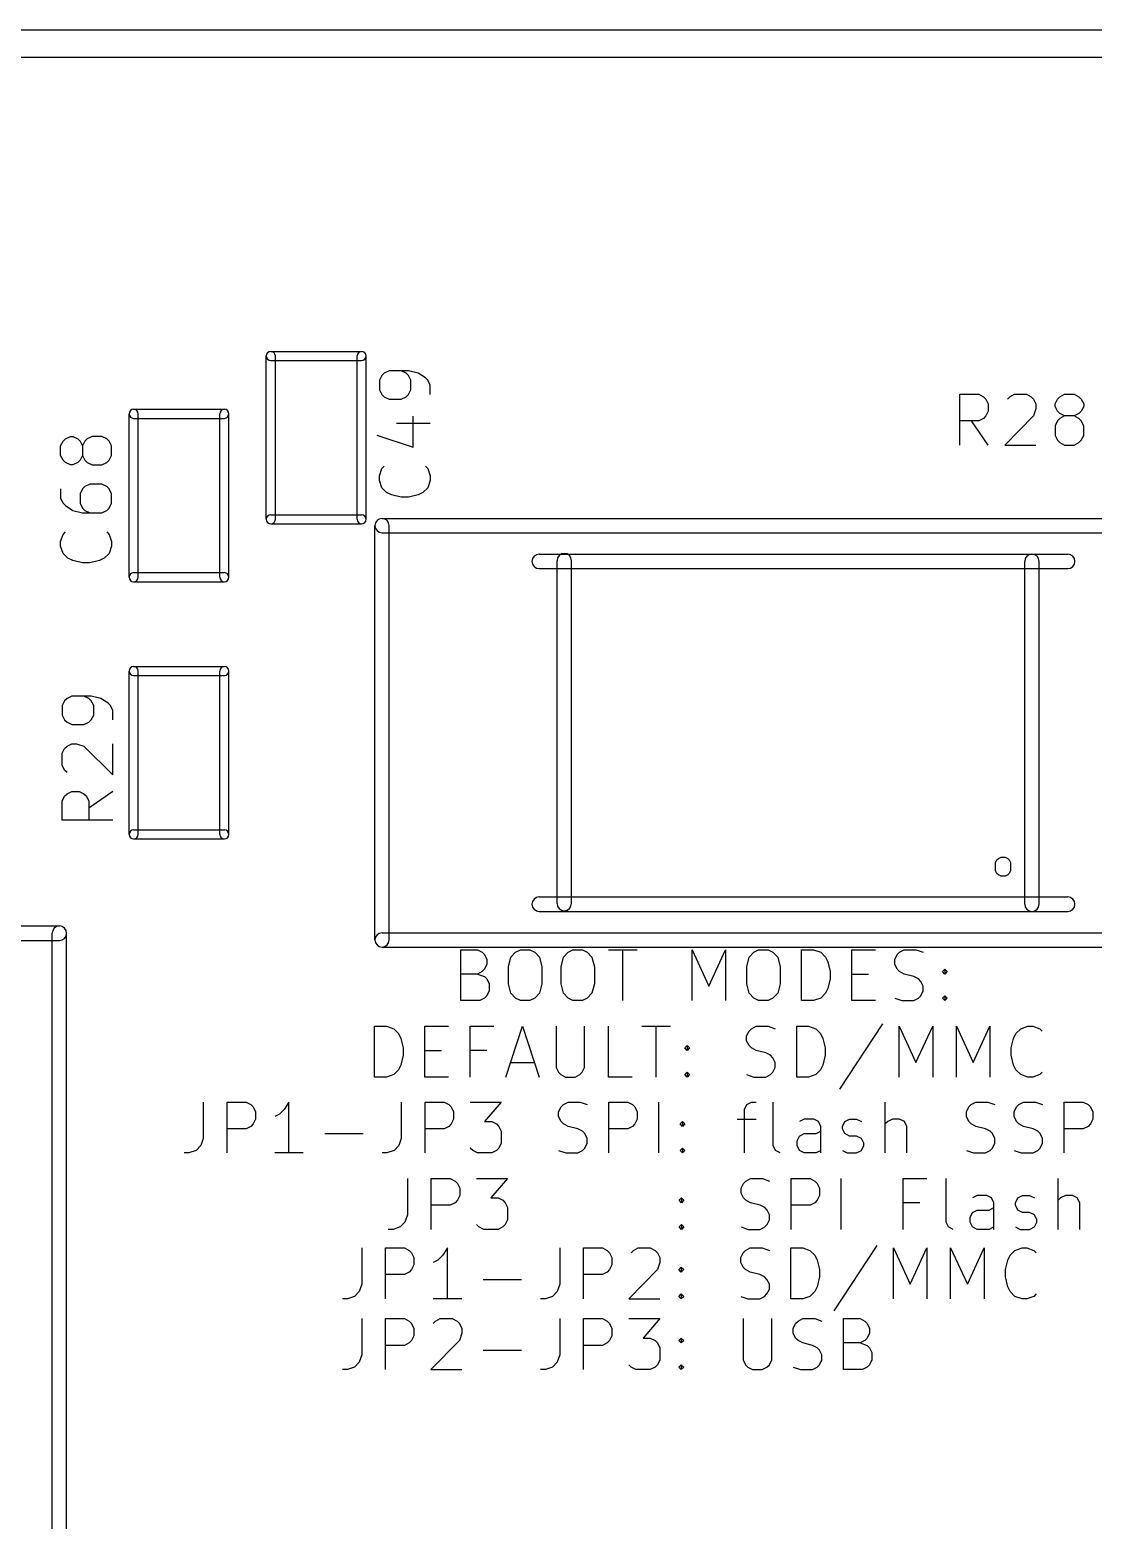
# Model space of a CAD drawing. Extents: x 32880 to 68030, y 23813 to 49782.
# Drawn here: x 57387 to 63246, y 41573 to 49782 of the extents above; entities that cross this region are included whole.
import ezdxf

# ---------------------------------------------------------------- set-up
doc = ezdxf.new("R2010")
doc.units = 0
doc.layers.add('BLACK', color=1, linetype='CONTINUOUS')

msp = doc.modelspace()

# ---------------------------------------------------------------- linework, layer by layer
at = {"layer": 'BLACK'}
for p, q in [((34455, 49782), (66455, 49782)), ((34455, 49632), (66455, 49632)), ((58690, 47086), (58690, 47986)), ((58715, 48011), (59215, 48011)), ((58715, 47961), (59215, 47961)), ((58740, 47086), (58740, 47986)), ((59190, 47086), (59190, 47986)), ((59240, 47086), (59240, 47986)), ((59327, 47878), (59313, 47852)), ((59340, 47891), (59327, 47878)), ((59367, 47904), (59340, 47891)), ((59473, 47904), (59367, 47904)), ((59460, 47891), (59433, 47904)), ((59473, 47878), (59460, 47891)), ((59527, 47891), (59473, 47904)), ((59487, 47852), (59473, 47878)), ((59567, 47865), (59527, 47891)), ((59580, 47852), (59567, 47865)), ((59313, 47852), (59313, 47799)), ((59313, 47799), (59327, 47773)), ((59473, 47773), (59487, 47799)), ((59487, 47799), (59487, 47852)), ((59593, 47825), (59580, 47852)), ((59593, 47773), (59593, 47825)), ((59327, 47773), (59340, 47760)), ((59340, 47760), (59367, 47747)), ((59367, 47747), (59433, 47747)), ((59433, 47747), (59460, 47760)), ((59460, 47760), (59473, 47773)), ((62511, 47495), (62511, 47775)), ((62511, 47775), (62616, 47775)), ((62616, 47775), (62642, 47761)), ((62642, 47761), (62655, 47748)), ((62655, 47748), (62668, 47721)), ((62668, 47721), (62668, 47681)), ((62774, 47748), (62787, 47761)), ((62787, 47761), (62813, 47775)), ((62813, 47775), (62879, 47775)), ((62879, 47775), (62905, 47761)), ((62905, 47761), (62918, 47748)), ((62918, 47748), (62931, 47721)), ((62931, 47695), (62918, 47655)), ((62931, 47721), (62931, 47695)), ((63037, 47721), (63050, 47748)), ((63037, 47708), (63037, 47721)), ((63050, 47681), (63037, 47708)), ((63050, 47748), (63063, 47761)), ((63063, 47761), (63089, 47775)), ((63089, 47775), (63142, 47775)), ((63142, 47775), (63168, 47761)), ((63168, 47761), (63181, 47748)), ((63181, 47748), (63194, 47721)), ((63194, 47708), (63181, 47681)), ((63194, 47721), (63194, 47708)), ((57934, 46767), (57934, 47667)), ((57959, 47692), (58459, 47692)), ((57959, 47642), (58459, 47642)), ((57984, 46767), (57984, 47667)), ((58434, 46767), (58434, 47667)), ((58484, 46767), (58484, 47667)), ((59407, 47615), (59593, 47615)), ((59500, 47484), (59500, 47654)), ((62616, 47628), (62511, 47628)), ((62668, 47495), (62576, 47628)), ((62642, 47641), (62616, 47628)), ((62655, 47655), (62642, 47641)), ((62668, 47681), (62655, 47655)), ((62918, 47655), (62760, 47495)), ((63050, 47628), (63037, 47601)), ((63063, 47668), (63050, 47681)), ((63063, 47641), (63050, 47628)), ((63089, 47655), (63063, 47668)), ((63089, 47655), (63063, 47641)), ((63142, 47655), (63089, 47655)), ((63168, 47668), (63142, 47655)), ((63168, 47641), (63142, 47655)), ((63181, 47681), (63168, 47668)), ((63181, 47628), (63168, 47641)), ((63194, 47601), (63181, 47628)), ((57584, 47529), (57611, 47542)), ((57611, 47542), (57624, 47542)), ((57624, 47542), (57651, 47529)), ((57731, 47542), (57704, 47529)), ((57784, 47542), (57731, 47542)), ((57811, 47529), (57784, 47542)), ((59300, 47549), (59500, 47484)), ((63037, 47601), (63037, 47548)), ((63037, 47548), (63050, 47521)), ((63181, 47521), (63194, 47548)), ((63194, 47548), (63194, 47601)), ((57557, 47490), (57571, 47516)), ((57557, 47437), (57557, 47490)), ((57571, 47516), (57584, 47529)), ((57651, 47529), (57664, 47516)), ((57664, 47516), (57677, 47490)), ((57691, 47516), (57677, 47490)), ((57677, 47490), (57677, 47437)), ((57704, 47529), (57691, 47516)), ((57824, 47516), (57811, 47529)), ((57837, 47490), (57824, 47516)), ((57837, 47437), (57837, 47490)), ((62760, 47495), (62931, 47495)), ((63050, 47521), (63063, 47508)), ((63063, 47508), (63089, 47495)), ((63089, 47495), (63142, 47495)), ((63142, 47495), (63168, 47508)), ((63168, 47508), (63181, 47521)), ((57571, 47411), (57557, 47437)), ((57584, 47398), (57571, 47411)), ((57611, 47385), (57584, 47398)), ((57624, 47385), (57611, 47385)), ((57651, 47398), (57624, 47385)), ((57664, 47411), (57651, 47398)), ((57677, 47437), (57664, 47411)), ((57677, 47437), (57691, 47411)), ((57691, 47411), (57704, 47398)), ((57704, 47398), (57731, 47385)), ((57731, 47385), (57784, 47385)), ((57784, 47385), (57811, 47398)), ((57811, 47398), (57824, 47411)), ((57824, 47411), (57837, 47437)), ((59327, 47365), (59340, 47378)), ((59567, 47378), (59580, 47365)), ((59313, 47326), (59327, 47365)), ((59313, 47300), (59313, 47326)), ((59327, 47260), (59313, 47300)), ((59580, 47365), (59593, 47326)), ((59593, 47300), (59580, 47260)), ((59593, 47326), (59593, 47300)), ((57557, 47253), (57557, 47200)), ((57677, 47253), (57664, 47227)), ((57664, 47227), (57664, 47174)), ((57691, 47266), (57677, 47253)), ((57717, 47279), (57691, 47266)), ((57784, 47279), (57717, 47279)), ((57811, 47266), (57784, 47279)), ((57824, 47253), (57811, 47266)), ((57837, 47227), (57824, 47253)), ((57837, 47174), (57837, 47227)), ((59353, 47234), (59327, 47260)), ((59380, 47221), (59353, 47234)), ((59433, 47208), (59380, 47221)), ((59473, 47208), (59433, 47208)), ((59527, 47221), (59473, 47208)), ((59553, 47234), (59527, 47221)), ((59580, 47260), (59553, 47234)), ((57557, 47200), (57571, 47174)), ((57571, 47174), (57584, 47161)), ((57584, 47161), (57624, 47135)), ((57624, 47135), (57677, 47122)), ((57664, 47174), (57677, 47148)), ((57677, 47148), (57691, 47135)), ((57677, 47122), (57784, 47122)), ((57691, 47135), (57717, 47122)), ((57784, 47122), (57811, 47135)), ((57811, 47135), (57824, 47148)), ((57824, 47148), (57837, 47174)), ((58715, 47111), (59215, 47111)), ((58715, 47061), (59215, 47061)), ((59289, 44769), (59289, 47051)), ((59328, 47090), (63972, 47090)), ((59367, 44769), (59367, 47051)), ((57557, 46964), (57571, 47003)), ((57557, 46938), (57557, 46964)), ((57571, 47003), (57584, 47016)), ((57811, 47016), (57824, 47003)), ((57824, 47003), (57837, 46964)), ((57837, 46964), (57837, 46938)), ((59328, 47012), (63972, 47012)), ((57571, 46898), (57557, 46938)), ((57597, 46872), (57571, 46898)), ((57824, 46898), (57797, 46872)), ((57837, 46938), (57824, 46898)), ((60194, 46894), (63106, 46894)), ((57624, 46859), (57597, 46872)), ((57677, 46846), (57624, 46859)), ((57717, 46846), (57677, 46846)), ((57771, 46859), (57717, 46846)), ((57797, 46872), (57771, 46859)), ((57959, 46792), (58459, 46792)), ((60194, 46814), (63106, 46814)), ((60292, 44970), (60292, 46858)), ((60372, 44970), (60372, 46858)), ((62869, 44966), (62869, 46854)), ((62949, 44966), (62949, 46854)), ((57959, 46742), (58459, 46742)), ((57934, 45350), (57934, 46250)), ((57959, 46275), (58459, 46275)), ((57959, 46225), (58459, 46225)), ((57984, 45350), (57984, 46250)), ((58434, 45350), (58434, 46250)), ((58484, 45350), (58484, 46250)), ((57579, 46086), (57565, 46060)), ((57565, 46060), (57565, 46007)), ((57592, 46099), (57579, 46086)), ((57619, 46112), (57592, 46099)), ((57725, 46112), (57619, 46112)), ((57712, 46099), (57685, 46112)), ((57725, 46086), (57712, 46099)), ((57779, 46099), (57725, 46112)), ((57739, 46060), (57725, 46086)), ((57739, 46007), (57739, 46060)), ((57819, 46073), (57779, 46099)), ((57832, 46060), (57819, 46073)), ((57845, 46033), (57832, 46060)), ((57565, 46007), (57579, 45981)), ((57579, 45981), (57592, 45968)), ((57712, 45968), (57725, 45981)), ((57725, 45981), (57739, 46007)), ((57845, 45981), (57845, 46033)), ((57592, 45968), (57619, 45955)), ((57619, 45955), (57685, 45955)), ((57685, 45955), (57712, 45968)), ((57565, 45797), (57579, 45823)), ((57579, 45823), (57592, 45836)), ((57592, 45836), (57619, 45849)), ((57619, 45849), (57645, 45849)), ((57645, 45849), (57685, 45836)), ((57685, 45836), (57845, 45678)), ((57845, 45678), (57845, 45849)), ((57565, 45731), (57565, 45797)), ((57579, 45705), (57565, 45731)), ((57592, 45692), (57579, 45705)), ((57565, 45534), (57579, 45560)), ((57579, 45560), (57592, 45573)), ((57592, 45573), (57619, 45586)), ((57619, 45586), (57659, 45586)), ((57659, 45586), (57685, 45573)), ((57685, 45573), (57699, 45560)), ((57699, 45560), (57712, 45534)), ((57845, 45586), (57712, 45494)), ((57565, 45429), (57565, 45534)), ((57712, 45534), (57712, 45429)), ((57845, 45429), (57565, 45429)), ((57959, 45375), (58459, 45375)), ((57959, 45325), (58459, 45325)), ((62709, 45195), (62716, 45210)), ((62709, 45150), (62709, 45195)), ((62716, 45135), (62709, 45150)), ((62716, 45210), (62724, 45217)), ((62724, 45217), (62739, 45225)), ((62739, 45225), (62761, 45225)), ((62761, 45225), (62776, 45217)), ((62776, 45217), (62784, 45210)), ((62784, 45210), (62791, 45195)), ((62791, 45150), (62784, 45135)), ((62791, 45195), (62791, 45150)), ((62724, 45127), (62716, 45135)), ((62739, 45120), (62724, 45127)), ((62761, 45120), (62739, 45120)), ((62776, 45127), (62761, 45120)), ((62784, 45135), (62776, 45127)), ((60194, 45006), (63106, 45006)), ((60194, 44926), (63106, 44926)), ((52038, 44846), (57550, 44846)), ((52038, 44766), (57550, 44766)), ((57510, 39688), (57510, 44806)), ((57590, 39688), (57590, 44806)), ((59328, 44808), (63972, 44808)), ((59328, 44730), (63972, 44730)), ((59762, 44435), (59762, 44715)), ((59762, 44715), (59854, 44715)), ((59854, 44715), (59880, 44701)), ((59880, 44701), (59893, 44688)), ((59893, 44688), (59906, 44661)), ((59906, 44661), (59906, 44635)), ((60025, 44621), (60038, 44675)), ((60038, 44675), (60064, 44701)), ((60064, 44701), (60090, 44715)), ((60090, 44715), (60143, 44715)), ((60143, 44715), (60169, 44701)), ((60169, 44701), (60195, 44675)), ((60195, 44675), (60209, 44621)), ((60314, 44621), (60327, 44675)), ((60327, 44675), (60353, 44701)), ((60353, 44701), (60379, 44715)), ((60379, 44715), (60432, 44715)), ((60432, 44715), (60458, 44701)), ((60458, 44701), (60484, 44675)), ((60484, 44675), (60498, 44621)), ((60576, 44715), (60734, 44715)), ((60655, 44435), (60655, 44715)), ((61036, 44435), (61036, 44715)), ((61036, 44715), (61128, 44515)), ((61128, 44515), (61220, 44715)), ((61220, 44715), (61220, 44435)), ((61338, 44621), (61351, 44675)), ((61351, 44675), (61377, 44701)), ((61377, 44701), (61403, 44715)), ((61403, 44715), (61456, 44715)), ((61456, 44715), (61482, 44701)), ((61482, 44701), (61508, 44675)), ((61508, 44675), (61522, 44621)), ((61640, 44435), (61640, 44715)), ((61640, 44715), (61705, 44715)), ((61705, 44715), (61745, 44701)), ((61745, 44701), (61771, 44675)), ((61771, 44675), (61784, 44648)), ((61916, 44435), (61916, 44715)), ((61916, 44715), (62047, 44715)), ((62153, 44661), (62166, 44688)), ((62153, 44635), (62153, 44661)), ((62166, 44688), (62179, 44701)), ((62179, 44701), (62205, 44715)), ((62205, 44715), (62271, 44715)), ((62271, 44715), (62310, 44701)), ((59854, 44581), (59762, 44581)), ((59880, 44595), (59854, 44581)), ((59854, 44581), (59893, 44568)), ((59893, 44608), (59880, 44595)), ((59906, 44635), (59893, 44608)), ((60025, 44528), (60025, 44621)), ((60209, 44621), (60209, 44528)), ((60314, 44528), (60314, 44621)), ((60498, 44621), (60498, 44528)), ((61338, 44528), (61338, 44621)), ((61522, 44621), (61522, 44528)), ((61784, 44648), (61797, 44595)), ((61797, 44595), (61797, 44555)), ((61916, 44581), (62008, 44581)), ((62166, 44608), (62153, 44635)), ((62179, 44595), (62166, 44608)), ((62205, 44581), (62179, 44595)), ((62258, 44568), (62205, 44581)), ((62416, 44595), (62429, 44608)), ((62429, 44581), (62416, 44595)), ((62429, 44608), (62442, 44595)), ((62429, 44608), (62429, 44581)), ((62442, 44595), (62429, 44581)), ((59893, 44568), (59906, 44555)), ((59906, 44555), (59919, 44528)), ((59919, 44528), (59919, 44488)), ((60038, 44475), (60025, 44528)), ((60209, 44528), (60195, 44475)), ((60327, 44475), (60314, 44528)), ((60498, 44528), (60484, 44475)), ((61351, 44475), (61338, 44528)), ((61522, 44528), (61508, 44475)), ((61784, 44501), (61771, 44475)), ((61797, 44555), (61784, 44501)), ((62284, 44555), (62258, 44568)), ((62297, 44541), (62284, 44555)), ((62310, 44515), (62297, 44541)), ((62310, 44488), (62310, 44515)), ((59867, 44435), (59762, 44435)), ((59893, 44448), (59867, 44435)), ((59906, 44461), (59893, 44448)), ((59919, 44488), (59906, 44461)), ((60064, 44448), (60038, 44475)), ((60090, 44435), (60064, 44448)), ((60143, 44435), (60090, 44435)), ((60169, 44448), (60143, 44435)), ((60195, 44475), (60169, 44448)), ((60353, 44448), (60327, 44475)), ((60379, 44435), (60353, 44448)), ((60432, 44435), (60379, 44435)), ((60458, 44448), (60432, 44435)), ((60484, 44475), (60458, 44448)), ((61377, 44448), (61351, 44475)), ((61403, 44435), (61377, 44448)), ((61456, 44435), (61403, 44435)), ((61482, 44448), (61456, 44435)), ((61508, 44475), (61482, 44448)), ((61705, 44435), (61640, 44435)), ((61745, 44448), (61705, 44435)), ((61771, 44475), (61745, 44448)), ((62047, 44435), (61916, 44435)), ((62153, 44448), (62192, 44435)), ((62192, 44435), (62258, 44435)), ((62258, 44435), (62284, 44448)), ((62284, 44448), (62297, 44461)), ((62297, 44461), (62310, 44488)), ((62416, 44448), (62429, 44461)), ((62429, 44435), (62416, 44448)), ((62429, 44461), (62442, 44448)), ((62429, 44461), (62429, 44435)), ((62442, 44448), (62429, 44435)), ((59287, 44014), (59287, 44294)), ((59287, 44294), (59352, 44294)), ((59352, 44294), (59392, 44280)), ((59392, 44280), (59418, 44254)), ((59418, 44254), (59431, 44227)), ((59563, 44014), (59563, 44294)), ((59563, 44294), (59694, 44294)), ((59813, 44014), (59813, 44294)), ((59813, 44294), (59944, 44294)), ((60010, 44014), (60102, 44294)), ((60102, 44294), (60194, 44014)), ((60287, 44294), (60287, 44067)), ((60444, 44067), (60444, 44294)), ((60576, 44014), (60576, 44294)), ((60759, 44294), (60917, 44294)), ((60838, 44014), (60838, 44294)), ((61337, 44240), (61350, 44267)), ((61350, 44267), (61363, 44280)), ((61363, 44280), (61389, 44294)), ((61389, 44294), (61455, 44294)), ((61455, 44294), (61494, 44280)), ((61613, 44014), (61613, 44294)), ((61613, 44294), (61678, 44294)), ((61678, 44294), (61718, 44280)), ((61718, 44280), (61744, 44254)), ((61744, 44254), (61757, 44227)), ((62086, 44307), (61849, 43947)), ((62178, 44014), (62178, 44294)), ((62178, 44294), (62270, 44094)), ((62270, 44094), (62362, 44294)), ((62362, 44294), (62362, 44014)), ((62493, 44014), (62493, 44294)), ((62493, 44294), (62585, 44094)), ((62585, 44094), (62677, 44294)), ((62677, 44294), (62677, 44014)), ((62808, 44227), (62821, 44254)), ((62821, 44254), (62847, 44280)), ((62847, 44280), (62887, 44294)), ((62887, 44294), (62913, 44294)), ((62913, 44294), (62952, 44280)), ((62952, 44280), (62965, 44267)), ((59431, 44227), (59444, 44174)), ((59444, 44174), (59444, 44134)), ((60996, 44174), (61009, 44187)), ((61009, 44160), (60996, 44174)), ((61009, 44187), (61022, 44174)), ((61009, 44187), (61009, 44160)), ((61022, 44174), (61009, 44160)), ((61337, 44214), (61337, 44240)), ((61350, 44187), (61337, 44214)), ((61363, 44174), (61350, 44187)), ((61389, 44160), (61363, 44174)), ((61757, 44227), (61770, 44174)), ((61770, 44174), (61770, 44134)), ((62795, 44174), (62808, 44227)), ((62795, 44134), (62795, 44174)), ((59444, 44134), (59431, 44080)), ((59563, 44160), (59655, 44160)), ((59905, 44160), (59813, 44160)), ((60037, 44094), (60168, 44094)), ((61442, 44147), (61389, 44160)), ((61468, 44134), (61442, 44147)), ((61481, 44120), (61468, 44134)), ((61494, 44094), (61481, 44120)), ((61494, 44067), (61494, 44094)), ((61770, 44134), (61757, 44080)), ((62808, 44080), (62795, 44134)), ((59352, 44014), (59287, 44014)), ((59392, 44027), (59352, 44014)), ((59418, 44054), (59392, 44027)), ((59431, 44080), (59418, 44054)), ((59694, 44014), (59563, 44014)), ((60287, 44067), (60300, 44040)), ((60300, 44040), (60313, 44027)), ((60313, 44027), (60339, 44014)), ((60339, 44014), (60392, 44014)), ((60392, 44014), (60418, 44027)), ((60418, 44027), (60431, 44040)), ((60431, 44040), (60444, 44067)), ((60707, 44014), (60576, 44014)), ((60996, 44027), (61009, 44040)), ((61009, 44014), (60996, 44027)), ((61009, 44040), (61022, 44027)), ((61009, 44040), (61009, 44014)), ((61022, 44027), (61009, 44014)), ((61337, 44027), (61376, 44014)), ((61376, 44014), (61442, 44014)), ((61442, 44014), (61468, 44027)), ((61468, 44027), (61481, 44040)), ((61481, 44040), (61494, 44067)), ((61678, 44014), (61613, 44014)), ((61718, 44027), (61678, 44014)), ((61744, 44054), (61718, 44027)), ((61757, 44080), (61744, 44054)), ((62821, 44054), (62808, 44080)), ((62847, 44027), (62821, 44054)), ((62887, 44014), (62847, 44027)), ((62913, 44014), (62887, 44014)), ((62952, 44027), (62913, 44014)), ((62965, 44040), (62952, 44027)), ((58343, 43876), (58343, 43676)), ((58474, 43596), (58474, 43876)), ((58474, 43876), (58579, 43876)), ((58579, 43876), (58605, 43862)), ((58605, 43862), (58618, 43849)), ((58618, 43849), (58631, 43822)), ((58815, 43876), (58789, 43836)), ((58815, 43596), (58815, 43876)), ((59434, 43876), (59434, 43676)), ((59565, 43596), (59565, 43876)), ((59565, 43876), (59670, 43876)), ((59670, 43876), (59696, 43862)), ((59696, 43862), (59709, 43849)), ((59709, 43849), (59722, 43822)), ((59814, 43876), (59985, 43876)), ((59985, 43876), (59893, 43769)), ((60301, 43822), (60314, 43849)), ((60314, 43849), (60327, 43862)), ((60327, 43862), (60353, 43876)), ((60353, 43876), (60419, 43876)), ((60419, 43876), (60458, 43862)), ((60577, 43596), (60577, 43876)), ((60577, 43876), (60682, 43876)), ((60682, 43876), (60708, 43862)), ((60708, 43862), (60721, 43849)), ((60721, 43849), (60734, 43822)), ((60853, 43596), (60853, 43876)), ((61325, 43836), (61338, 43862)), ((61338, 43862), (61364, 43876)), ((61364, 43876), (61390, 43876)), ((61483, 43636), (61483, 43876)), ((62101, 43596), (62101, 43876)), ((62548, 43822), (62561, 43849)), ((62561, 43849), (62574, 43862)), ((62574, 43862), (62600, 43876)), ((62600, 43876), (62666, 43876)), ((62666, 43876), (62705, 43862)), ((62811, 43822), (62824, 43849)), ((62824, 43849), (62837, 43862)), ((62837, 43862), (62863, 43876)), ((62863, 43876), (62929, 43876)), ((62929, 43876), (62968, 43862)), ((63087, 43596), (63087, 43876)), ((63087, 43876), (63192, 43876)), ((63192, 43876), (63218, 43862)), ((63218, 43862), (63231, 43849)), ((63231, 43849), (63244, 43822)), ((58618, 43756), (58605, 43742)), ((58631, 43782), (58618, 43756)), ((58631, 43822), (58631, 43782)), ((58763, 43809), (58737, 43796)), ((58789, 43836), (58763, 43809)), ((59709, 43756), (59696, 43742)), ((59722, 43782), (59709, 43756)), ((59722, 43822), (59722, 43782)), ((59893, 43769), (59933, 43769)), ((59933, 43769), (59959, 43756)), ((59959, 43756), (59972, 43742)), ((60301, 43796), (60301, 43822)), ((60314, 43769), (60301, 43796)), ((60327, 43756), (60314, 43769)), ((60353, 43742), (60327, 43756)), ((60721, 43756), (60708, 43742)), ((60734, 43782), (60721, 43756)), ((60734, 43822), (60734, 43782)), ((60971, 43756), (60984, 43769)), ((60984, 43742), (60971, 43756)), ((60984, 43769), (60997, 43756)), ((60984, 43769), (60984, 43742)), ((60997, 43756), (60984, 43742)), ((61285, 43782), (61390, 43782)), ((61325, 43596), (61325, 43836)), ((61654, 43782), (61628, 43769)), ((61707, 43782), (61654, 43782)), ((61733, 43769), (61707, 43782)), ((61746, 43742), (61733, 43769)), ((61865, 43742), (61878, 43769)), ((61878, 43769), (61904, 43782)), ((61904, 43782), (61943, 43782)), ((61943, 43782), (61970, 43769)), ((62114, 43769), (62101, 43756)), ((62140, 43782), (62114, 43769)), ((62180, 43782), (62140, 43782)), ((62206, 43769), (62180, 43782)), ((62219, 43742), (62206, 43769)), ((62548, 43796), (62548, 43822)), ((62561, 43769), (62548, 43796)), ((62574, 43756), (62561, 43769)), ((62600, 43742), (62574, 43756)), ((62811, 43796), (62811, 43822)), ((62824, 43769), (62811, 43796)), ((62837, 43756), (62824, 43769)), ((62863, 43742), (62837, 43756)), ((63231, 43756), (63218, 43742)), ((63244, 43782), (63231, 43756)), ((63244, 43822), (63244, 43782)), ((58343, 43676), (58329, 43636)), ((58579, 43729), (58474, 43729)), ((58605, 43742), (58579, 43729)), ((59013, 43702), (59223, 43702)), ((59434, 43676), (59420, 43636)), ((59670, 43729), (59565, 43729)), ((59696, 43742), (59670, 43729)), ((59972, 43742), (59985, 43716)), ((59985, 43716), (59985, 43649)), ((60406, 43729), (60353, 43742)), ((60432, 43716), (60406, 43729)), ((60445, 43702), (60432, 43716)), ((60458, 43676), (60445, 43702)), ((60458, 43649), (60458, 43676)), ((60682, 43729), (60577, 43729)), ((60708, 43742), (60682, 43729)), ((61615, 43662), (61628, 43689)), ((61628, 43689), (61654, 43702)), ((61654, 43702), (61720, 43702)), ((61720, 43702), (61746, 43716)), ((61746, 43596), (61746, 43742)), ((61865, 43729), (61865, 43742)), ((61878, 43702), (61865, 43729)), ((61904, 43689), (61878, 43702)), ((61943, 43689), (61904, 43689)), ((61970, 43676), (61943, 43689)), ((61983, 43649), (61970, 43676)), ((62219, 43596), (62219, 43742)), ((62653, 43729), (62600, 43742)), ((62679, 43716), (62653, 43729)), ((62692, 43702), (62679, 43716)), ((62705, 43676), (62692, 43702)), ((62705, 43649), (62705, 43676)), ((62916, 43729), (62863, 43742)), ((62942, 43716), (62916, 43729)), ((62955, 43702), (62942, 43716)), ((62968, 43676), (62955, 43702)), ((62968, 43649), (62968, 43676)), ((63192, 43729), (63087, 43729)), ((63218, 43742), (63192, 43729)), ((58264, 43596), (58237, 43596)), ((58303, 43609), (58264, 43596)), ((58329, 43636), (58303, 43609)), ((58894, 43596), (58737, 43596)), ((59355, 43596), (59328, 43596)), ((59394, 43609), (59355, 43596)), ((59420, 43636), (59394, 43609)), ((59828, 43609), (59814, 43622)), ((59854, 43596), (59828, 43609)), ((59933, 43596), (59854, 43596)), ((59959, 43609), (59933, 43596)), ((59972, 43622), (59959, 43609)), ((59985, 43649), (59972, 43622)), ((60301, 43609), (60340, 43596)), ((60340, 43596), (60406, 43596)), ((60406, 43596), (60432, 43609)), ((60432, 43609), (60445, 43622)), ((60445, 43622), (60458, 43649)), ((60971, 43609), (60984, 43622)), ((60984, 43596), (60971, 43609)), ((60984, 43622), (60997, 43609)), ((60984, 43622), (60984, 43596)), ((60997, 43609), (60984, 43596)), ((61496, 43609), (61483, 43636)), ((61522, 43596), (61496, 43609)), ((61615, 43636), (61615, 43662)), ((61628, 43609), (61615, 43636)), ((61654, 43596), (61628, 43609)), ((61720, 43596), (61654, 43596)), ((61746, 43609), (61720, 43596)), ((61865, 43609), (61891, 43596)), ((61891, 43596), (61943, 43596)), ((61943, 43596), (61970, 43609)), ((61970, 43609), (61983, 43636)), ((61983, 43636), (61983, 43649)), ((62548, 43609), (62587, 43596)), ((62587, 43596), (62653, 43596)), ((62653, 43596), (62679, 43609)), ((62679, 43609), (62692, 43622)), ((62692, 43622), (62705, 43649)), ((62811, 43609), (62850, 43596)), ((62850, 43596), (62916, 43596)), ((62916, 43596), (62942, 43609)), ((62942, 43609), (62955, 43622)), ((62955, 43622), (62968, 43649)), ((59468, 43455), (59468, 43255)), ((59599, 43175), (59599, 43455)), ((59599, 43455), (59704, 43455)), ((59704, 43455), (59730, 43441)), ((59730, 43441), (59743, 43428)), ((59743, 43428), (59756, 43401)), ((59848, 43455), (60019, 43455)), ((60019, 43455), (59927, 43348)), ((61306, 43401), (61319, 43428)), ((61319, 43428), (61332, 43441)), ((61332, 43441), (61358, 43455)), ((61358, 43455), (61424, 43455)), ((61424, 43455), (61463, 43441)), ((61582, 43175), (61582, 43455)), ((61582, 43455), (61687, 43455)), ((61687, 43455), (61713, 43441)), ((61713, 43441), (61726, 43428)), ((61726, 43428), (61739, 43401)), ((61858, 43175), (61858, 43455)), ((62199, 43175), (62199, 43455)), ((62199, 43455), (62330, 43455)), ((62436, 43215), (62436, 43455)), ((63054, 43175), (63054, 43455)), ((59756, 43361), (59743, 43335)), ((59756, 43401), (59756, 43361)), ((59927, 43348), (59967, 43348)), ((59967, 43348), (59993, 43335)), ((60965, 43335), (60978, 43348)), ((60978, 43348), (60991, 43335)), ((60978, 43348), (60978, 43321)), ((61306, 43375), (61306, 43401)), ((61319, 43348), (61306, 43375)), ((61332, 43335), (61319, 43348)), ((61739, 43361), (61726, 43335)), ((61739, 43401), (61739, 43361)), ((62607, 43361), (62581, 43348)), ((62660, 43361), (62607, 43361)), ((62686, 43348), (62660, 43361)), ((62699, 43321), (62686, 43348)), ((62818, 43321), (62831, 43348)), ((62831, 43348), (62857, 43361)), ((62857, 43361), (62896, 43361)), ((62896, 43361), (62923, 43348)), ((63067, 43348), (63054, 43335)), ((63093, 43361), (63067, 43348)), ((63133, 43361), (63093, 43361)), ((63159, 43348), (63133, 43361)), ((63172, 43321), (63159, 43348)), ((59704, 43308), (59599, 43308)), ((59730, 43321), (59704, 43308)), ((59743, 43335), (59730, 43321)), ((59993, 43335), (60006, 43321)), ((60006, 43321), (60019, 43295)), ((60019, 43295), (60019, 43228)), ((60978, 43321), (60965, 43335)), ((60991, 43335), (60978, 43321)), ((61358, 43321), (61332, 43335)), ((61411, 43308), (61358, 43321)), ((61437, 43295), (61411, 43308)), ((61450, 43281), (61437, 43295)), ((61463, 43255), (61450, 43281)), ((61687, 43308), (61582, 43308)), ((61713, 43321), (61687, 43308)), ((61726, 43335), (61713, 43321)), ((62291, 43321), (62199, 43321)), ((62568, 43241), (62581, 43268)), ((62581, 43268), (62607, 43281)), ((62607, 43281), (62673, 43281)), ((62673, 43281), (62699, 43295)), ((62699, 43175), (62699, 43321)), ((62818, 43308), (62818, 43321)), ((62831, 43281), (62818, 43308)), ((62857, 43268), (62831, 43281)), ((62896, 43268), (62857, 43268)), ((62923, 43255), (62896, 43268)), ((63172, 43175), (63172, 43321)), ((59428, 43188), (59389, 43175)), ((59454, 43215), (59428, 43188)), ((59468, 43255), (59454, 43215)), ((59862, 43188), (59848, 43201)), ((59888, 43175), (59862, 43188)), ((59993, 43188), (59967, 43175)), ((60006, 43201), (59993, 43188)), ((60019, 43228), (60006, 43201)), ((60965, 43188), (60978, 43201)), ((60978, 43175), (60965, 43188)), ((60978, 43201), (60991, 43188)), ((60978, 43201), (60978, 43175)), ((60991, 43188), (60978, 43175)), ((61306, 43188), (61345, 43175)), ((61411, 43175), (61437, 43188)), ((61437, 43188), (61450, 43201)), ((61450, 43201), (61463, 43228)), ((61463, 43228), (61463, 43255)), ((62449, 43188), (62436, 43215)), ((62475, 43175), (62449, 43188)), ((62568, 43215), (62568, 43241)), ((62581, 43188), (62568, 43215)), ((62607, 43175), (62581, 43188)), ((62699, 43188), (62673, 43175)), ((62818, 43188), (62844, 43175)), ((62896, 43175), (62923, 43188)), ((62936, 43228), (62923, 43255)), ((62923, 43188), (62936, 43215)), ((62936, 43215), (62936, 43228)), ((59389, 43175), (59362, 43175)), ((59967, 43175), (59888, 43175)), ((61345, 43175), (61411, 43175)), ((62673, 43175), (62607, 43175)), ((62844, 43175), (62896, 43175)), ((59216, 43073), (59216, 42873)), ((59347, 42793), (59347, 43073)), ((59347, 43073), (59452, 43073)), ((59452, 43073), (59478, 43059)), ((59478, 43059), (59491, 43046)), ((59491, 43046), (59504, 43019)), ((59504, 43019), (59504, 42979)), ((59662, 43033), (59636, 43006)), ((59688, 43073), (59662, 43033)), ((59688, 42793), (59688, 43073)), ((60307, 43073), (60307, 42873)), ((60438, 42793), (60438, 43073)), ((60438, 43073), (60543, 43073)), ((60543, 43073), (60569, 43059)), ((60569, 43059), (60582, 43046)), ((60582, 43046), (60595, 43019)), ((60595, 43019), (60595, 42979)), ((60701, 43046), (60714, 43059)), ((60714, 43059), (60740, 43073)), ((60740, 43073), (60806, 43073)), ((60806, 43073), (60832, 43059)), ((60832, 43059), (60845, 43046)), ((60845, 43046), (60858, 43019)), ((60858, 43019), (60858, 42993)), ((61305, 43019), (61318, 43046)), ((61305, 42993), (61305, 43019)), ((61318, 43046), (61331, 43059)), ((61331, 43059), (61357, 43073)), ((61357, 43073), (61423, 43073)), ((61423, 43073), (61462, 43059)), ((61581, 42793), (61581, 43073)), ((61581, 43073), (61646, 43073)), ((61646, 43073), (61686, 43059)), ((61686, 43059), (61712, 43033)), ((61712, 43033), (61725, 43006)), ((62054, 43086), (61817, 42726)), ((62146, 42793), (62146, 43073)), ((62146, 43073), (62238, 42873)), ((62238, 42873), (62330, 43073)), ((62330, 43073), (62330, 42793)), ((62461, 42793), (62461, 43073)), ((62461, 43073), (62553, 42873)), ((62553, 42873), (62645, 43073)), ((62645, 43073), (62645, 42793)), ((62776, 43006), (62789, 43033)), ((62789, 43033), (62815, 43059)), ((62815, 43059), (62855, 43073)), ((62855, 43073), (62881, 43073)), ((62881, 43073), (62920, 43059)), ((62920, 43059), (62933, 43046)), ((59478, 42939), (59452, 42926)), ((59491, 42953), (59478, 42939)), ((59504, 42979), (59491, 42953)), ((59636, 43006), (59610, 42993)), ((60569, 42939), (60543, 42926)), ((60582, 42953), (60569, 42939)), ((60595, 42979), (60582, 42953)), ((60845, 42953), (60687, 42793)), ((60858, 42993), (60845, 42953)), ((60964, 42953), (60977, 42966)), ((60977, 42939), (60964, 42953)), ((60977, 42966), (60990, 42953)), ((60977, 42966), (60977, 42939)), ((60990, 42953), (60977, 42939)), ((61318, 42966), (61305, 42993)), ((61331, 42953), (61318, 42966)), ((61357, 42939), (61331, 42953)), ((61410, 42926), (61357, 42939)), ((61725, 43006), (61738, 42953)), ((61738, 42953), (61738, 42913)), ((62763, 42953), (62776, 43006)), ((62763, 42913), (62763, 42953)), ((59216, 42873), (59202, 42833)), ((59452, 42926), (59347, 42926)), ((59886, 42899), (60096, 42899)), ((60307, 42873), (60293, 42833)), ((60543, 42926), (60438, 42926)), ((61436, 42913), (61410, 42926)), ((61449, 42899), (61436, 42913)), ((61462, 42873), (61449, 42899)), ((61462, 42846), (61462, 42873)), ((61725, 42859), (61712, 42833)), ((61738, 42913), (61725, 42859)), ((62776, 42859), (62763, 42913)), ((62789, 42833), (62776, 42859)), ((59137, 42793), (59110, 42793)), ((59176, 42806), (59137, 42793)), ((59202, 42833), (59176, 42806)), ((59767, 42793), (59610, 42793)), ((60228, 42793), (60201, 42793)), ((60267, 42806), (60228, 42793)), ((60293, 42833), (60267, 42806)), ((60687, 42793), (60858, 42793)), ((60964, 42806), (60977, 42819)), ((60977, 42793), (60964, 42806)), ((60977, 42819), (60990, 42806)), ((60977, 42819), (60977, 42793)), ((60990, 42806), (60977, 42793)), ((61305, 42806), (61344, 42793)), ((61344, 42793), (61410, 42793)), ((61410, 42793), (61436, 42806)), ((61436, 42806), (61449, 42819)), ((61449, 42819), (61462, 42846)), ((61646, 42793), (61581, 42793)), ((61686, 42806), (61646, 42793)), ((61712, 42833), (61686, 42806)), ((62815, 42806), (62789, 42833)), ((62855, 42793), (62815, 42806)), ((62881, 42793), (62855, 42793)), ((62920, 42806), (62881, 42793)), ((62933, 42819), (62920, 42806)), ((59216, 42683), (59216, 42483)), ((59347, 42403), (59347, 42683)), ((59347, 42683), (59452, 42683)), ((59452, 42683), (59478, 42669)), ((59478, 42669), (59491, 42656)), ((59491, 42656), (59504, 42629)), ((59504, 42629), (59504, 42589)), ((59610, 42656), (59623, 42669)), ((59623, 42669), (59649, 42683)), ((59649, 42683), (59715, 42683)), ((59715, 42683), (59741, 42669)), ((59741, 42669), (59754, 42656)), ((59754, 42656), (59767, 42629)), ((59767, 42629), (59767, 42603)), ((60307, 42683), (60307, 42483)), ((60438, 42403), (60438, 42683)), ((60438, 42683), (60543, 42683)), ((60543, 42683), (60569, 42669)), ((60569, 42669), (60582, 42656)), ((60582, 42656), (60595, 42629)), ((60595, 42629), (60595, 42589)), ((60687, 42683), (60858, 42683)), ((60858, 42683), (60766, 42576)), ((61318, 42683), (61318, 42456)), ((61475, 42456), (61475, 42683)), ((61594, 42629), (61607, 42656)), ((61594, 42603), (61594, 42629)), ((61607, 42656), (61620, 42669)), ((61620, 42669), (61646, 42683)), ((61646, 42683), (61712, 42683)), ((61712, 42683), (61751, 42669)), ((61870, 42403), (61870, 42683)), ((61870, 42683), (61962, 42683)), ((61962, 42683), (61988, 42669)), ((61988, 42669), (62001, 42656)), ((62001, 42656), (62014, 42629)), ((62014, 42629), (62014, 42603)), ((59452, 42536), (59347, 42536)), ((59478, 42549), (59452, 42536)), ((59491, 42563), (59478, 42549)), ((59504, 42589), (59491, 42563)), ((59754, 42563), (59596, 42403)), ((59767, 42603), (59754, 42563)), ((60543, 42536), (60438, 42536)), ((60569, 42549), (60543, 42536)), ((60582, 42563), (60569, 42549)), ((60595, 42589), (60582, 42563)), ((60766, 42576), (60806, 42576)), ((60806, 42576), (60832, 42563)), ((60832, 42563), (60845, 42549)), ((60845, 42549), (60858, 42523)), ((60858, 42523), (60858, 42456)), ((60964, 42563), (60977, 42576)), ((60977, 42549), (60964, 42563)), ((60977, 42576), (60990, 42563)), ((60977, 42576), (60977, 42549)), ((60990, 42563), (60977, 42549)), ((61607, 42576), (61594, 42603)), ((61620, 42563), (61607, 42576)), ((61646, 42549), (61620, 42563)), ((61699, 42536), (61646, 42549)), ((61725, 42523), (61699, 42536)), ((61738, 42509), (61725, 42523)), ((61962, 42549), (61870, 42549)), ((61988, 42563), (61962, 42549)), ((61962, 42549), (62001, 42536)), ((62001, 42576), (61988, 42563)), ((62014, 42603), (62001, 42576)), ((62001, 42536), (62014, 42523)), ((62014, 42523), (62027, 42496)), ((59202, 42443), (59176, 42416)), ((59216, 42483), (59202, 42443)), ((59886, 42509), (60096, 42509)), ((60293, 42443), (60267, 42416)), ((60307, 42483), (60293, 42443)), ((60858, 42456), (60845, 42429)), ((61318, 42456), (61331, 42429)), ((61462, 42429), (61475, 42456)), ((61751, 42483), (61738, 42509)), ((61738, 42429), (61751, 42456)), ((61751, 42456), (61751, 42483)), ((62027, 42456), (62014, 42429)), ((62027, 42496), (62027, 42456)), ((59137, 42403), (59110, 42403)), ((59176, 42416), (59137, 42403)), ((59596, 42403), (59767, 42403)), ((60228, 42403), (60201, 42403)), ((60267, 42416), (60228, 42403)), ((60701, 42416), (60687, 42429)), ((60727, 42403), (60701, 42416)), ((60806, 42403), (60727, 42403)), ((60832, 42416), (60806, 42403)), ((60845, 42429), (60832, 42416)), ((60964, 42416), (60977, 42429)), ((60977, 42403), (60964, 42416)), ((60977, 42429), (60990, 42416)), ((60977, 42429), (60977, 42403)), ((60990, 42416), (60977, 42403)), ((61331, 42429), (61344, 42416)), ((61344, 42416), (61370, 42403)), ((61370, 42403), (61423, 42403)), ((61423, 42403), (61449, 42416)), ((61449, 42416), (61462, 42429)), ((61594, 42416), (61633, 42403)), ((61633, 42403), (61699, 42403)), ((61699, 42403), (61725, 42416)), ((61725, 42416), (61738, 42429)), ((61975, 42403), (61870, 42403)), ((62001, 42416), (61975, 42403)), ((62014, 42429), (62001, 42416))]:
    msp.add_line(p, q, dxfattribs=at)
for centre, radius, start, end in [((58715, 47986), 25, 360, 540), ((58715, 47986), 25, 90, 270), ((59215, 47986), 25, 360, 540), ((59215, 47986), 25, 270, 450), ((57959, 47667), 25, 360, 540), ((57959, 47667), 25, 90, 270), ((58459, 47667), 25, 360, 540), ((58459, 47667), 25, 270, 450), ((58715, 47086), 25, 90, 270), ((58715, 47086), 25, 180, 360), ((59215, 47086), 25, 180, 360), ((59215, 47086), 25, 270, 450), ((59328, 47051), 39, 360, 540), ((59328, 47051), 39, 90, 270), ((60194, 46854), 40, 90, 270), ((60332, 46858), 40, 360, 540), ((62909, 46854), 40, 360, 540), ((63106, 46854), 40, 270, 450), ((57959, 46767), 25, 90, 270), ((58459, 46767), 25, 270, 450), ((57959, 46767), 25, 180, 360), ((58459, 46767), 25, 180, 360), ((57959, 46250), 25, 360, 540), ((57959, 46250), 25, 90, 270), ((58459, 46250), 25, 360, 540), ((58459, 46250), 25, 270, 450), ((57959, 45350), 25, 90, 270), ((57959, 45350), 25, 180, 360), ((58459, 45350), 25, 180, 360), ((58459, 45350), 25, 270, 450), ((60194, 44966), 40, 90, 270), ((63106, 44966), 40, 270, 450), ((60332, 44970), 40, 180, 360), ((62909, 44966), 40, 180, 360), ((57550, 44806), 40, 360, 540), ((57550, 44806), 40, 270, 450), ((59328, 44769), 39, 90, 270), ((59328, 44769), 39, 180, 360)]:
    msp.add_arc(centre, radius, start, end, dxfattribs=at)

doc.saveas('drawing.dxf')
